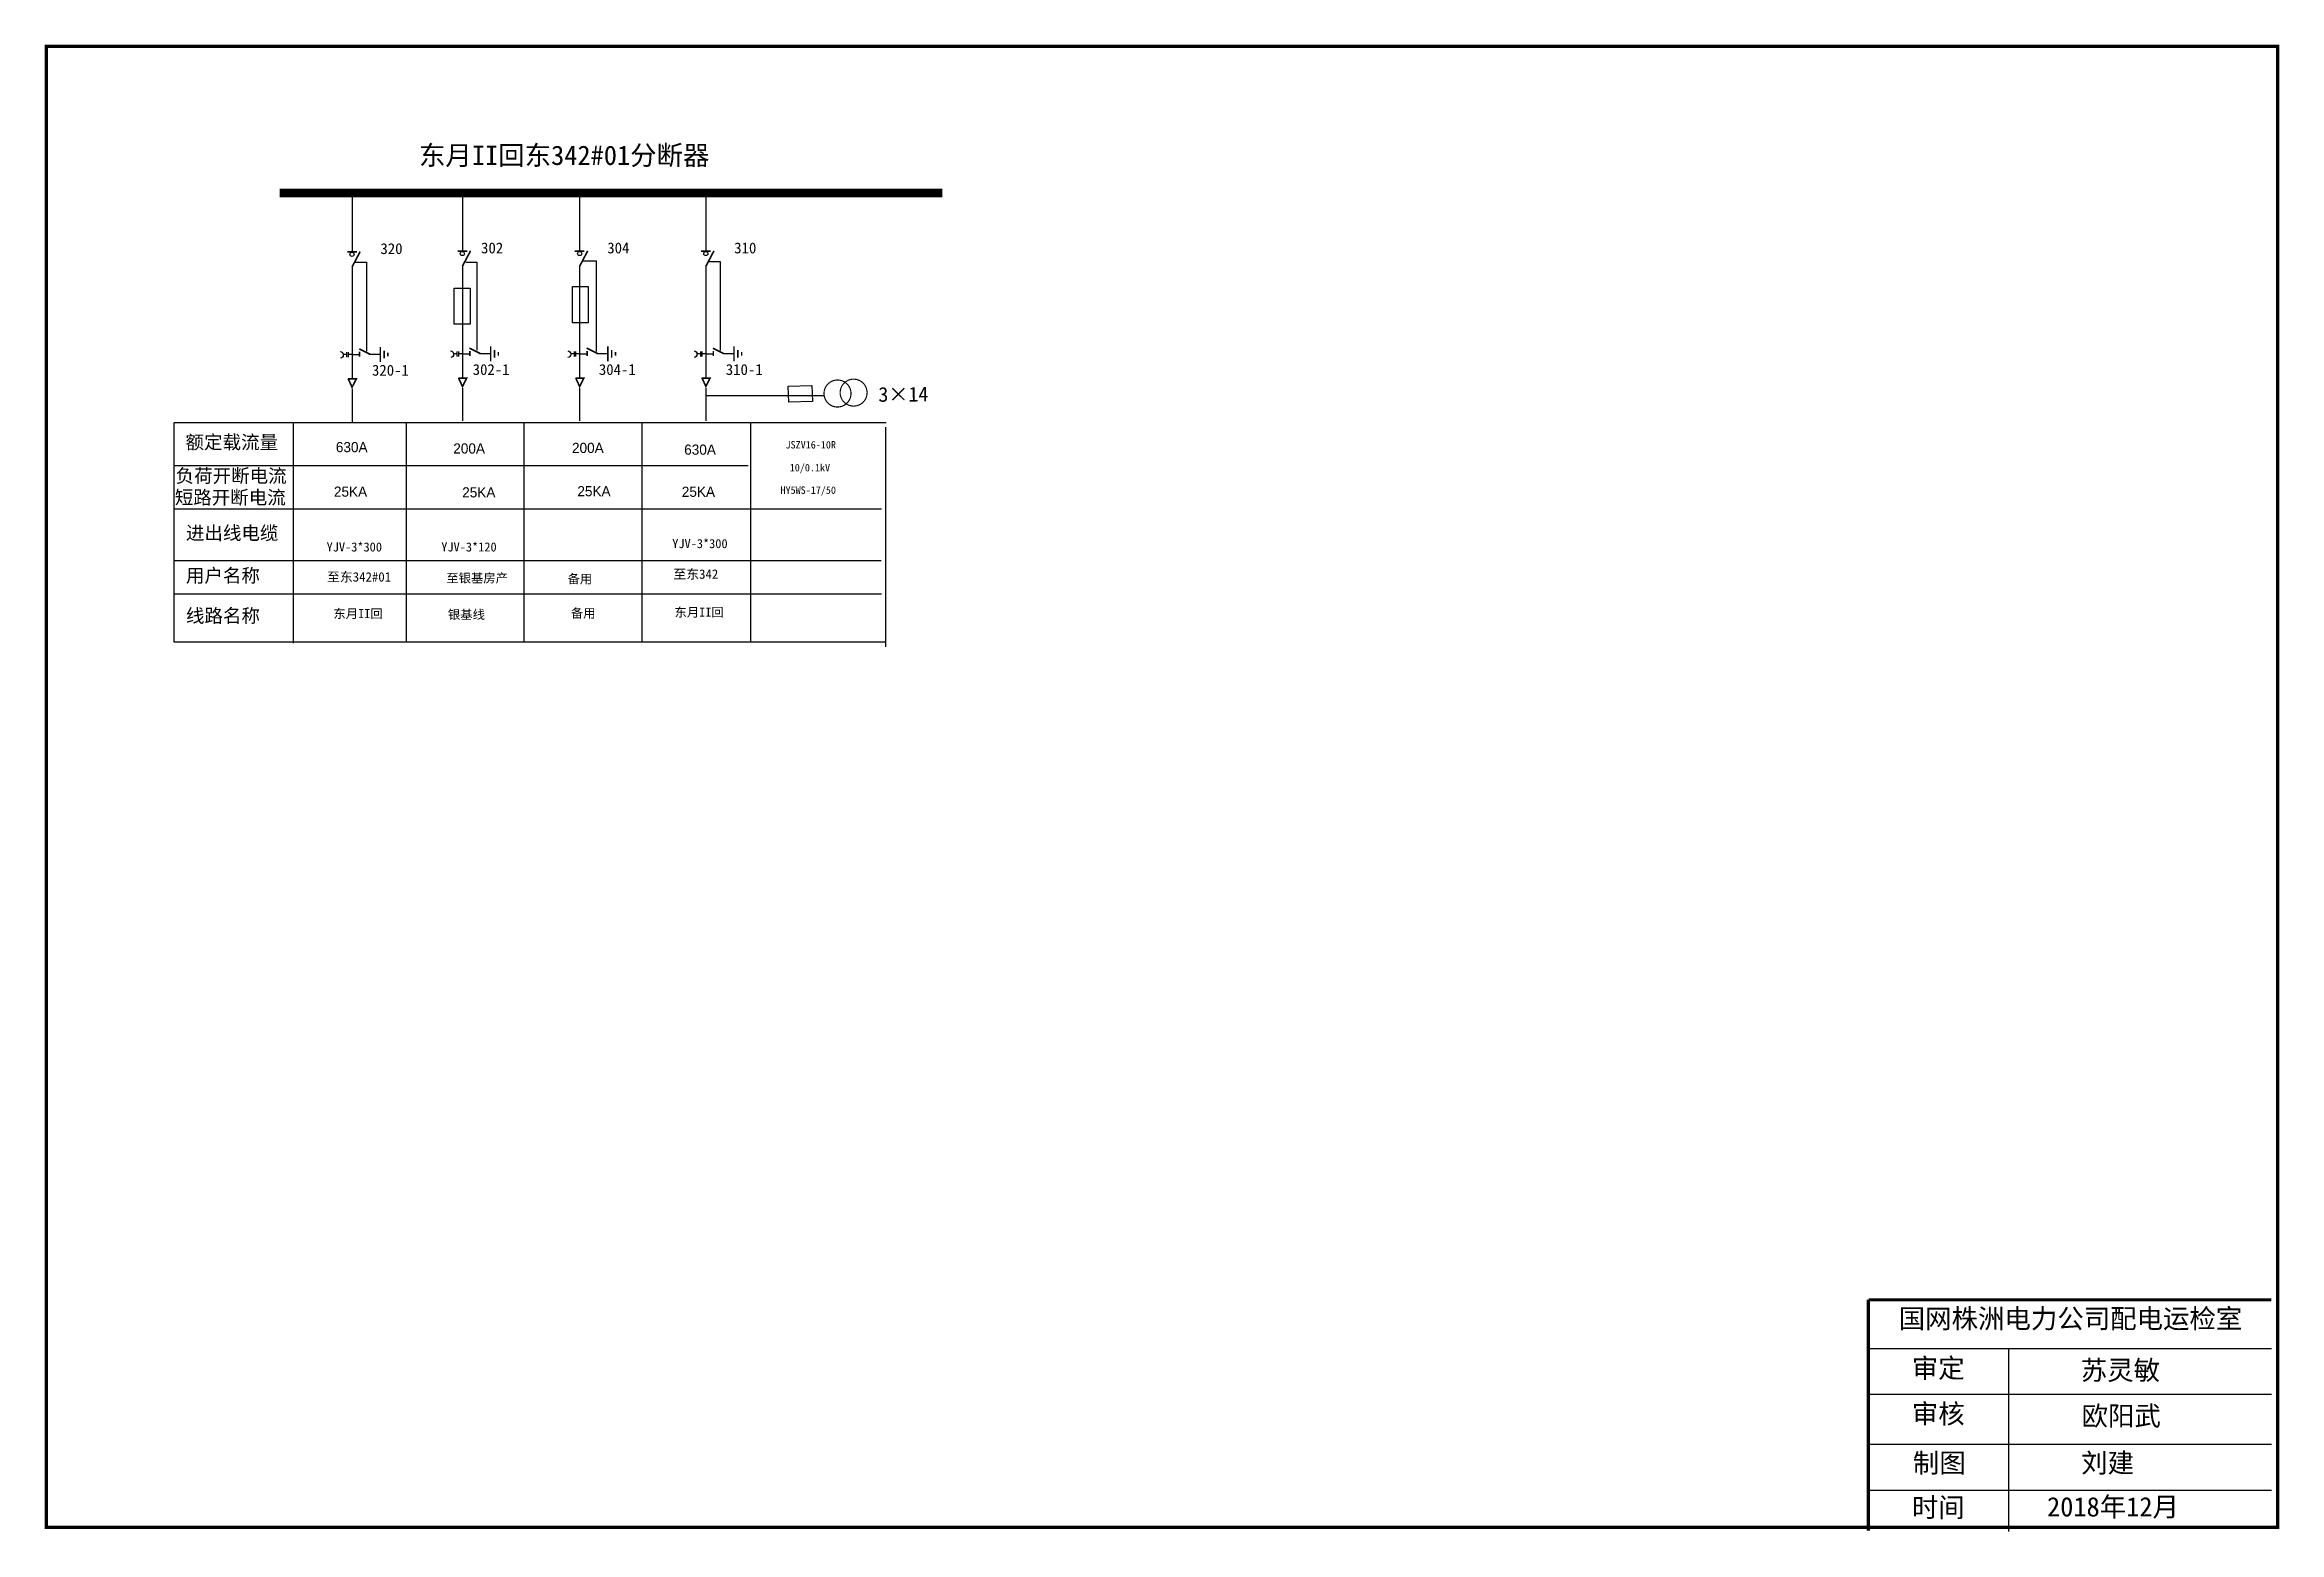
# Model space of a CAD drawing. Extents: x -2 to 344, y -245 to -15.
import ezdxf

# ---------------------------------------------------------------- set-up
doc = ezdxf.new("R2010")
doc.units = 0
doc.header["$LTSCALE"] = 0.774411
doc.linetypes.add('ACAD_ISO02W100', pattern=[15, 12, -3])
doc.linetypes.add('CENTER', pattern=[50.8, 31.75, -6.35, 6.35, -6.35])
doc.layers.get('0').update_dxf_attribs({"linetype": 'CONTINUOUS'})
doc.layers.add('1', color=7, linetype='CONTINUOUS')
doc.styles.get("Standard").update_dxf_attribs({"font": '', "height": 2.5})
doc.styles.add('STYLE1', font='txt.shx', dxfattribs={"height": 2.6})
doc.styles.add('字体', font='', dxfattribs={"height": 2.5})
doc.styles.get('Standard').set_extended_font_data('SimSun')
doc.styles.get('字体').set_extended_font_data('KaiTi_GB2312')

# ---------------------------------------------------------------- blocks, each defined once
blk = doc.blocks.new('JD')
for points in [[(-2, 0.2), (-2, -0.2), (2, 0.2), (2, -0.2)], [(1, -1.2), (1, -0.8), (-1, -1.2), (-1, -0.8)], [(-0.5, -1.8), (-0.5, -2.2), (0.5, -1.8), (0.5, -2.2)]]:
    blk.add_trace(points)

msp = doc.modelspace()

# ---------------------------------------------------------------- linework, layer by layer
for p, q in [((45.76, -38.66), (45.76, -47.1)), ((62.84, -38.55), (62.84, -46.99)), ((80.99, -38.55), (80.99, -46.99)), ((100.53, -38.55), (100.53, -46.99)), ((45.76, -49.39), (45.76, -66.69)), ((62.84, -49.28), (62.84, -66.58)), ((80.99, -49.28), (80.99, -66.58)), ((100.53, -49.28), (100.53, -66.58)), ((48.42, -62.97), (50.11, -62.97)), ((65.51, -62.86), (67.19, -62.86)), ((83.65, -62.86), (85.33, -62.86)), ((103.19, -62.86), (104.88, -62.86)), ((18.21, -100.06), (127.74, -100.06))]:
    msp.add_line(p, q)
at = {"linetype": 'Continuous'}
for p, q in [((46.26, -48.71), (47.97, -48.71)), ((47.97, -48.71), (47.97, -62.49)), ((63.36, -48.69), (65.09, -48.69)), ((65.09, -48.69), (65.09, -62.31)), ((81.32, -48.5), (83.56, -48.5)), ((83.56, -48.5), (83.56, -62.54)), ((101.04, -48.6), (102.75, -48.6)), ((102.75, -48.6), (102.75, -62.38)), ((100.49, -69.36), (118.85, -69.36)), ((18.21, -107.55), (18.21, -73.54)), ((18.21, -73.54), (128.47, -73.54)), ((36.65, -73.68), (36.65, -107.66)), ((54.15, -73.57), (54.15, -107.55)), ((72.37, -73.57), (72.37, -107.55)), ((90.61, -73.61), (90.61, -107.55)), ((107.47, -73.54), (107.47, -107.55)), ((128.33, -74.24), (128.33, -108.25)), ((18.22, -80.16), (107.08, -80.16)), ((18.22, -86.87), (127.74, -86.87)), ((18.17, -94.87), (127.69, -94.87)), ((128.47, -107.55), (18.21, -107.55)), ((280.54, -216.82), (342.91, -216.82)), ((302.19, -216.83), (302.19, -245.16)), ((280.54, -223.92), (342.91, -223.92)), ((280.54, -231.67), (342.91, -231.67)), ((280.54, -238.77), (342.91, -238.77))]:
    msp.add_line(p, q, dxfattribs=at)
at = {"linetype": 'ACAD_ISO02W100'}
for p, q in [((45.84, -63), (46.95, -63)), ((62.93, -62.89), (64.03, -62.89)), ((81.07, -62.89), (82.17, -62.89)), ((100.61, -62.89), (101.72, -62.89))]:
    msp.add_line(p, q, dxfattribs=at)
at = {"linetype": 'CENTER'}
for p, q in [((45.76, -68.34), (45.76, -73.4)), ((62.85, -68.23), (62.85, -73.29)), ((80.99, -68.23), (80.99, -73.29)), ((100.54, -68.23), (100.54, -73.29))]:
    msp.add_line(p, q, dxfattribs=at)
at = {"linetype": 'Continuous', "const_width": 0.5}
msp.add_lwpolyline([(-1.58, -15.31), (343.88, -15.31), (343.88, -244.54), (-1.58, -244.54)], close=True, dxfattribs=at)
at = {"const_width": 0.252}
for points in [[(45.02, -47.13), (46.5, -47.13)], [(45.76, -49.45), (47.02, -47.07)], [(62.1, -47.02), (63.59, -47.02)], [(62.84, -49.35), (64.1, -46.96)], [(80.24, -47.02), (81.73, -47.02)], [(80.99, -49.35), (82.24, -46.96)], [(99.79, -47.02), (101.27, -47.02)], [(100.53, -49.35), (101.79, -46.96)], [(46.86, -62.13), (48.54, -62.97)], [(63.94, -62.02), (65.62, -62.86)], [(82.08, -62.02), (83.76, -62.86)], [(101.63, -62.02), (103.31, -62.86)], [(46.92, -62.58), (46.92, -63.35)], [(64.01, -62.47), (64.01, -63.25)], [(82.15, -62.47), (82.15, -63.25)], [(101.69, -62.47), (101.69, -63.25)], [(45.14, -66.76), (46.42, -66.76), (45.76, -68.06), (45.15, -66.74)], [(62.22, -66.65), (63.51, -66.65), (62.85, -67.95), (62.24, -66.63)], [(80.37, -66.65), (81.65, -66.65), (80.99, -67.95), (80.38, -66.63)], [(99.91, -66.65), (101.19, -66.65), (100.54, -67.95), (99.93, -66.63)]]:
    msp.add_lwpolyline(points, dxfattribs=at)
at = {"linetype": 'Continuous'}
for points in [[(61.59, -52.73), (64.04, -52.73), (64.04, -58.31), (61.59, -58.31)], [(79.87, -52.49), (82.32, -52.49), (82.32, -58.08), (79.87, -58.08)]]:
    msp.add_lwpolyline(points, close=True, dxfattribs=at)
for points in [[(43.93, -62.55, -0.877934), (43.95, -63.57)], [(61.01, -62.44, -0.877934), (61.03, -63.47)], [(79.15, -62.44, -0.877934), (79.17, -63.47)], [(98.7, -62.44, -0.877934), (98.72, -63.47)]]:
    msp.add_lwpolyline(points, format="xyb")
for points in [[(44.91, -62.99), (44.38, -62.99)], [(44.91, -62.63), (44.91, -63.4)], [(45.15, -62.63), (45.15, -63.4)], [(45.76, -62.99), (45.15, -62.99)], [(62, -62.88), (61.47, -62.88)], [(62, -62.52), (62, -63.29)], [(62.23, -62.52), (62.23, -63.29)], [(62.84, -62.88), (62.23, -62.88)], [(80.14, -62.88), (79.61, -62.88)], [(80.14, -62.52), (80.14, -63.29)], [(80.37, -62.52), (80.37, -63.29)], [(80.98, -62.88), (80.37, -62.88)], [(99.68, -62.88), (99.15, -62.88)], [(99.68, -62.52), (99.68, -63.29)], [(99.92, -62.52), (99.92, -63.29)], [(100.53, -62.88), (99.92, -62.88)]]:
    msp.add_lwpolyline(points)
at = {"color": 0, "linetype": 'Continuous'}
msp.add_lwpolyline([(113.38, -70.4), (113.3, -67.92), (116.96, -67.8), (117.04, -70.28)], close=True, dxfattribs=at)
at = {"const_width": 0.177}
for points in [[(120.85, -66.95, -1), (120.98, -71.13, -1)], [(123.34, -66.82, -1), (123.48, -70.99, -1)]]:
    msp.add_lwpolyline(points, format="xyb", close=True, dxfattribs=at)
at = {"color": 0, "const_width": 0.5}
msp.add_lwpolyline([(280.5, -209.31), (280.5, -245.04)], dxfattribs=at)
at = {"linetype": 'Continuous', "const_width": 0.5}
msp.add_lwpolyline([(280.54, -209.31), (342.91, -209.31)], dxfattribs=at)
for centre in [(45.76, -47.49), (62.84, -47.38), (80.99, -47.38), (100.53, -47.38)]:
    msp.add_circle(centre, 0.323)
at = {"layer": '1', "const_width": 1.31}
msp.add_lwpolyline([(34.54, -38.01), (137.17, -38.01)], dxfattribs=at)

# ---------------------------------------------------------------- block references
at = {"xscale": 0.5879999999999832, "yscale": 0.5879999999999832, "zscale": 0.588, "rotation": 90}
for p in [(50.13, -63.01), (67.22, -62.9), (85.36, -62.9), (104.9, -62.9)]:
    msp.add_blockref('JD', p, dxfattribs=at)

# ---------------------------------------------------------------- texts
at = {"linetype": 'Continuous'}
for s, height, p in [('东月II回东342#01分断器', 3, (56.12, -33.67)), ('额定载流量', 2.1, (19.98, -77.62)), ('负荷开断电流', 2.1, (18.44, -82.82)), ('短路开断电流', 2.1, (18.31, -86.17)), ('进出线电缆', 2.1, (20.04, -91.67)), ('用户名称', 2.1, (20.04, -98.26)), ('线路名称', 2.1, (20.04, -104.48))]:
    msp.add_text(s, height=height, dxfattribs=at).set_placement(p)
for s, height, p in [('320', 1.68, (50.15, -47.46)), ('302', 1.68, (65.73, -47.35)), ('304', 1.68, (85.27, -47.35)), ('310', 1.68, (104.92, -47.35)), ('320-1', 1.68, (48.84, -66.28)), ('302-1', 1.68, (64.43, -66.17)), ('304-1', 1.68, (83.97, -66.17)), ('310-1', 1.68, (103.62, -66.17)), ('YJV-3*300', 1.4, (41.82, -93.49)), ('YJV-3*120', 1.4, (59.57, -93.49)), ('YJV-3*300', 1.4, (95.33, -92.97)), ('至银基房产', 1.4, (60.35, -98.3)), ('备用', 1.4, (79.12, -98.43)), ('东月II回', 1.4, (42.87, -103.81)), ('银基线', 1.4, (60.6, -103.94)), ('备用', 1.4, (79.63, -103.74)), ('东月II回', 1.4, (95.68, -103.59))]:
    msp.add_text(s, height=height).set_placement(p)
at = {"color": 0}
msp.add_text('3×14', height=2.279, rotation=0.5198, dxfattribs=at).set_placement((127.25, -70.33))
for s, height, p in [('JSZV16-10R', 1.148, (112.87, -77.55)), ('10/0.1kV', 1.148, (113.52, -81.09)), ('HY5WS-17/50', 1.1476, (112.09, -84.57))]:
    msp.add_text(s, height=height, dxfattribs=at).set_placement(p)
at = {"linetype": 'Continuous', "attachment_point": 1}
for s, insert, char_height, width, style in [('{\\f\uffbfﾬￌﾣﾤ_GB2312|b0|i0|c134|p49;630A}', (43.25, -76.55), 1.5721, 12.4181, '字体'), ('{\\f\uffbfﾬￌﾣﾤ_GB2312|b0|i0|c134|p49;200A}', (61.43, -76.76), 1.5721, 12.4181, '字体'), ('{\\f\uffbfﾬￌﾣﾤ_GB2312|b0|i0|c134|p49;200A}', (79.81, -76.67), 1.5721, 12.4181, '字体'), ('{\\f\uffbfﾬￌﾣﾤ_GB2312|b0|i0|c134|p49;630A}', (97.18, -76.94), 1.5721, 12.4181, '字体'), ('{\\f\uffbfﾬￌﾣﾤ_GB2312|b0|i0|c134|p49;25KA}', (42.95, -83.44), 1.5721, 12.4181, '字体'), ('{\\f\uffbfﾬￌﾣﾤ_GB2312|b0|i0|c134|p49;25KA}', (62.81, -83.55), 1.5721, 12.4181, '字体'), ('{\\f\uffbfﾬￌﾣﾤ_GB2312|b0|i0|c134|p49;25KA}', (80.64, -83.37), 1.5721, 12.4181, '字体'), ('{\\f\uffbfﾬￌﾣﾤ_GB2312|b0|i0|c134|p49;25KA}', (96.81, -83.46), 1.5721, 12.4181, '字体'), ('{\\fSimSun|b0|i0|c134|p2;至东342#01}', (41.89, -96.7), 1.456, 22.0272, 'STYLE1'), ('{\\fSimSun|b0|i0|c134|p2;至东342}', (95.51, -96.26), 1.456, 22.0272, 'STYLE1'), ('{\\fSimSun|b0|i0|c134|p2;国网株洲电力公司配电运检室}', (285.21, -210.71), 3, 82.0179, '字体'), ('审定', (287.24, -218.38), 3, 23.4615, '字体'), ('{\\fSimSun|b0|i0|c134|p2;苏灵敏}', (313.4, -218.7), 3, 23.4615, '字体'), ('审核', (287.24, -225.44), 3, 23.4615, '字体'), ('{\\fSimSun|b0|i0|c134|p2;欧阳武}', (313.52, -225.77), 3, 33.0539, '字体'), ('制图', (287.4, -233.06), 3, 23.4615, '字体'), ('{\\fSimSun|b0|i0|c134|p2;刘建}', (313.46, -233.05), 3, 37.45, '字体'), ('时间', (287.24, -239.94), 3, 23.4615, '字体'), ('2018{\\fSimSun|b0|i0|c134|p2;年}12{\\fSimSun|b0|i0|c134|p2;月}', (308.17, -239.84), 3, 27.9158, '字体')]:
    msp.add_mtext(s, dxfattribs=dict(at, insert=insert, char_height=char_height, width=width, style=style))

doc.saveas('drawing.dxf')
